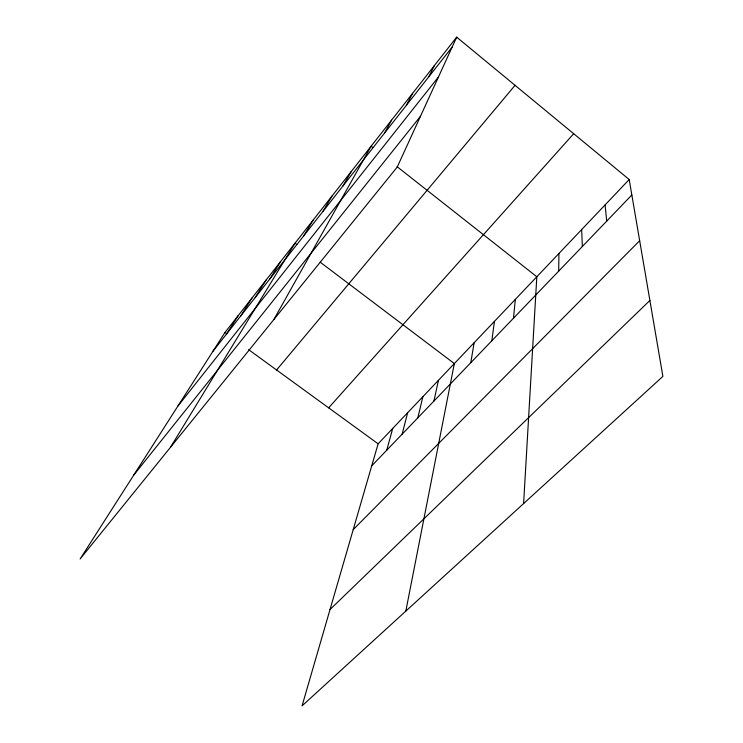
<?xml version="1.0" encoding="UTF-8"?>
<svg xmlns="http://www.w3.org/2000/svg" width="743" height="743" viewBox="0 0 743 743"><rect width="100%" height="100%" fill="white"/><g stroke="black" fill="none" stroke-linecap="round" stroke-linejoin="round"><path stroke-width="1.11" d="M558.699 271.13L558.922 253.502M523.601 503.568L536.817 276.758L397.031 166.618M513.478 318.227L515.336 299.373M491.829 340.768L494.448 321.366M470.793 362.677L474.127 342.755M405.817 611.117L454.344 363.578L320.252 262.233M433.912 401.09L438.435 380.323M417.845 417.826L422.869 396.706M402.13 434.181L407.638 412.736M386.759 450.193L392.722 428.432M629.2 179.537L378.122 443.803L302.067 705.85L662.886 376.395L629.2 179.537L456.685 37.15L224.971 332.465L80.114 558.968L397.217 167.082L456.685 37.15M428.878 76.696L434.311 65.672M406.365 105.32L412.616 93.321M384.558 133.053L391.561 120.162M273.851 319.536L371.119 146.204L372.912 147.616M342.904 186.019L351.272 171.503M323.001 211.328L331.991 196.068M303.673 235.903L313.258 219.956M170.472 447.305L295.036 243.184L296.838 244.54M269.839 278.931L280.39 261.842M255.118 297.655L266.068 280.092M240.732 315.942L252.072 297.934M226.68 333.821L238.373 315.394M212.935 351.3L452.115 47.153M177.958 405.984L438.463 76.966M133.805 475.009L420.436 116.354M276.582 369.986L515.048 85.315M328.647 407.833L573.68 133.712M371.723 465.852L631.838 194.963M353.222 529.61L639.667 240.704M330.031 609.52L649.893 300.46M224.971 332.465L226.801 333.793M248.636 349.665L378.122 443.803M605.081 204.919L606.706 221.135M581.667 229.559L582.345 246.509"/></g></svg>
